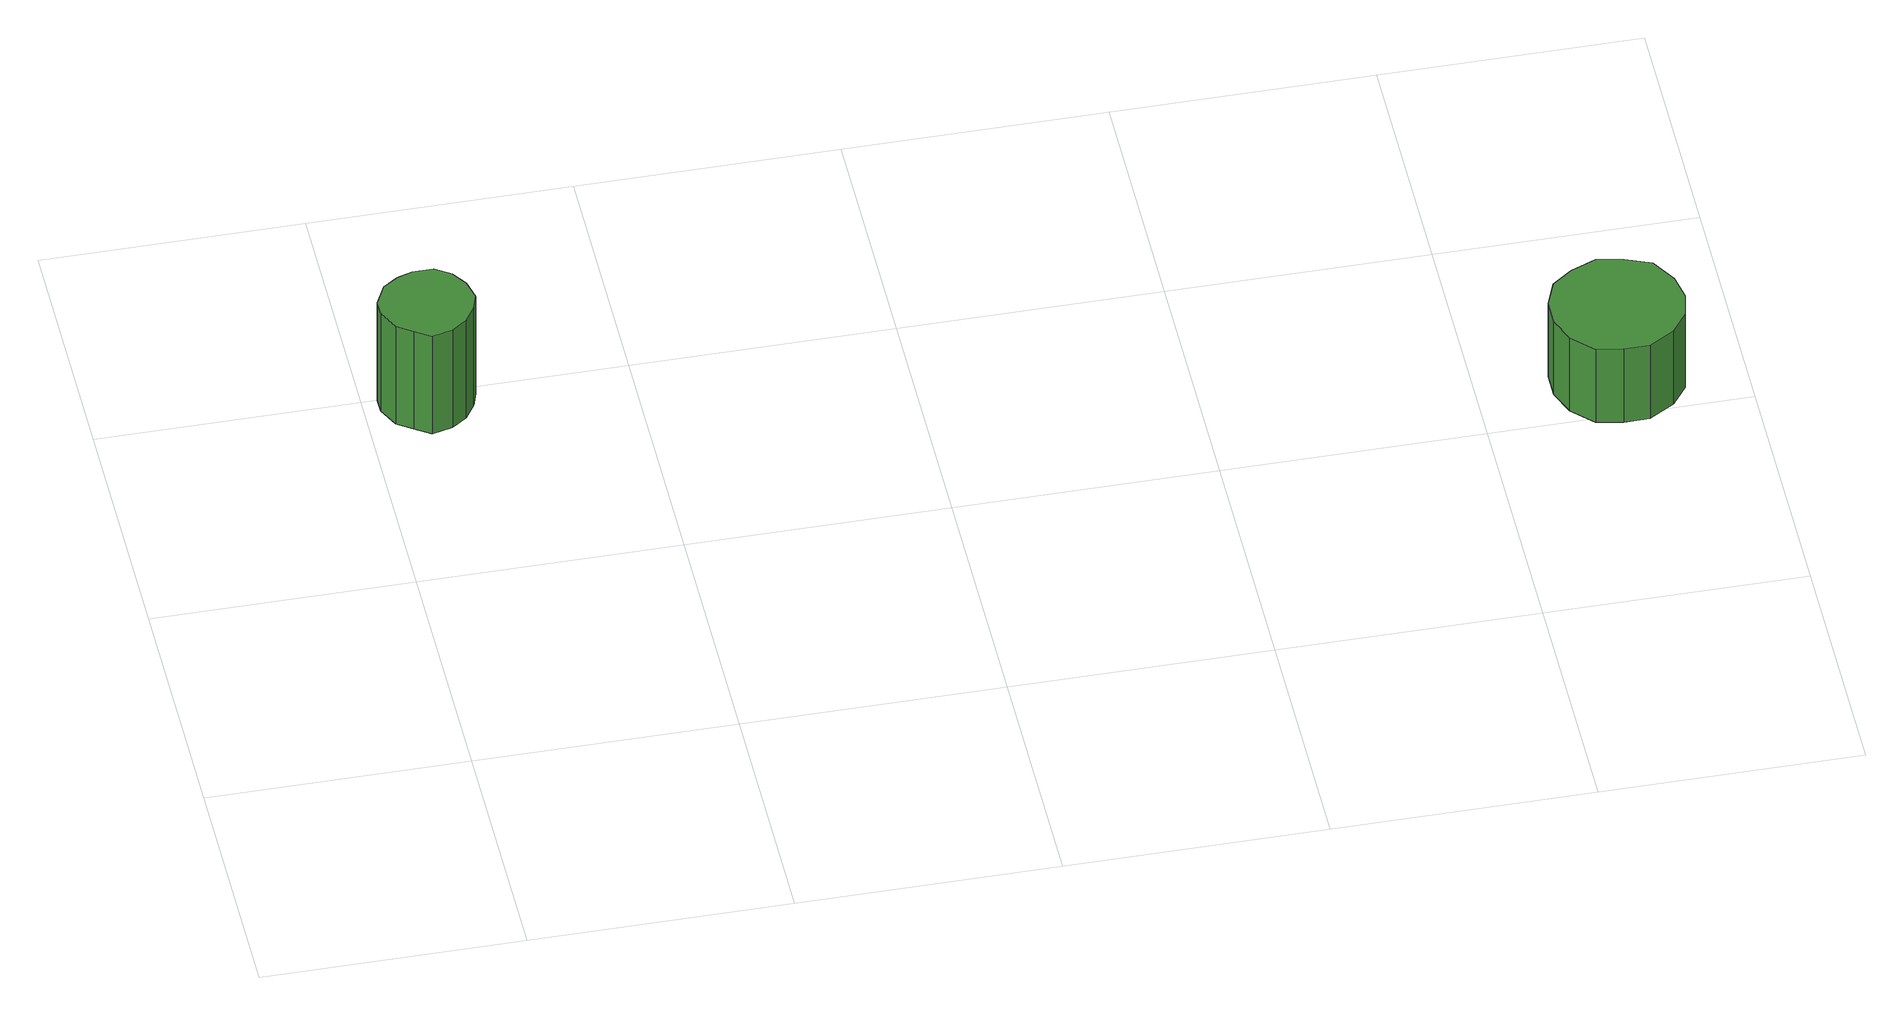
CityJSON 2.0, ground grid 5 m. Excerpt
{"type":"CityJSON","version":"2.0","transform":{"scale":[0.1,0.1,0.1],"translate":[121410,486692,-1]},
"CityObjects":{
"tree1":{"type":"SolitaryVegetationObject","attributes":{"function":"something"},"geometry":[{"type":"MultiSurface","lod":"1","boundaries":[[[0,1,2,3,4,5,6,7,8,9,10,11,12,13,14]],[[15,16,17,18,19,20,21,22,23,24,25,26,27,28,29]],[[0,29,28,1]],[[1,28,27,2]],[[2,27,26,3]],[[3,26,25,4]],[[4,25,24,5]],[[5,24,23,6]],[[6,23,22,7]],[[7,22,21,8]],[[8,21,20,9]],[[9,20,19,10]],[[10,19,18,11]],[[11,18,17,12]],[[12,17,16,13]],[[13,16,15,14]],[[14,15,29,0]]]}]},
"tree2":{"type":"SolitaryVegetationObject","attributes":{"function":"something"},"geometry":[{"type":"MultiSurface","lod":"1","boundaries":[[[30,31,32,33,34,35,36,37,38,39,40,41,42,43,44]],[[45,46,47,48,49,50,51,52,53,54,55,56,57,58,59]],[[30,59,58,31]],[[31,58,57,32]],[[32,57,56,33]],[[33,56,55,34]],[[34,55,54,35]],[[35,54,53,36]],[[36,53,52,37]],[[37,52,51,38]],[[38,51,50,39]],[[39,50,49,40]],[[40,49,48,41]],[[41,48,47,42]],[[42,47,46,43]],[[43,46,45,44]],[[44,45,59,30]]]}]},
"tree3":{"type":"SolitaryVegetationObject","attributes":{"function":"something"}}
},
"vertices":[
[21,98,31],[20,102,31],[18,105,31],[15,107,31],[11,107,31],[8,106,31],[5,104,31],[3,100,31],[3,97,31],[5,93,31],[8,91,31],[11,89,31],[15,90,31],[18,92,31],[20,95,31],[20,95,7],[18,92,7],[15,90,7],[11,89,7],[8,91,7],[5,93,7],[3,97,7],[3,100,7],[5,104,7],[8,106,7],[11,107,7],[15,107,7],[18,105,7],[20,102,7],[21,98,7],
[239,60,25],[238,65,25],[235,70,25],[230,72,25],[225,73,25],[220,71,25],[216,68,25],[214,63,25],[214,58,25],[216,53,25],[220,49,25],[225,48,25],[230,48,25],[235,51,25],[238,55,25],[238,55,7],[235,51,7],[230,48,7],[225,48,7],[220,49,7],[216,53,7],[214,58,7],[214,63,7],[216,68,7],[220,71,7],[225,73,7],[230,72,7],[235,70,7],[238,65,7],[239,60,7]
]}
